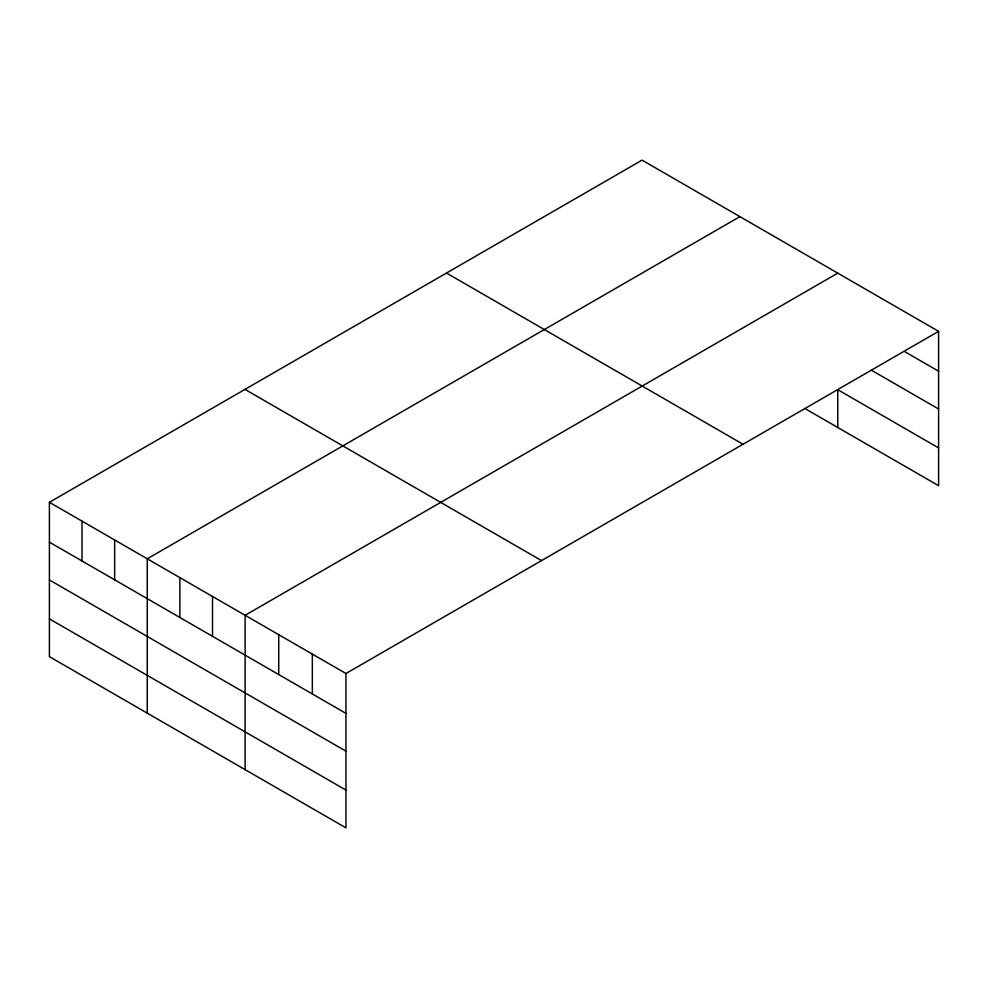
<?xml version="1.0" encoding="UTF-8"?>
<svg xmlns="http://www.w3.org/2000/svg" width="988" height="988" viewBox="0 0 988 988"><rect width="100%" height="100%" fill="white"/><g stroke="black" fill="none" stroke-linecap="round" stroke-linejoin="round"><path stroke-width="1.48" d="M938.6 331.351L642.052 160.142L49.4 502.299L49.4 656.65L345.948 827.858L345.948 673.507L938.6 331.351L938.6 485.701L805.146 408.661M739.913 216.631L147.261 558.8L147.261 713.151M837.775 273.133L245.123 615.302L245.123 769.652M904.996 351.802L938.6 371.204M871.379 370.179L938.6 408.995M938.6 447.922L837.775 389.704L837.775 427.495M446.477 273.046L743.025 444.267M244.975 389.383L541.523 560.604M49.4 502.299L345.948 673.507M49.4 542.153L345.948 713.373M49.4 579.944L345.948 751.152M49.4 618.871L345.948 790.079M312.344 654.105L312.344 693.971M278.74 634.704L278.74 674.557M212.506 596.468L212.506 636.321M179.878 577.634L179.878 617.488M114.645 539.967L114.645 579.82M82.016 521.133L82.016 560.986"/></g></svg>
